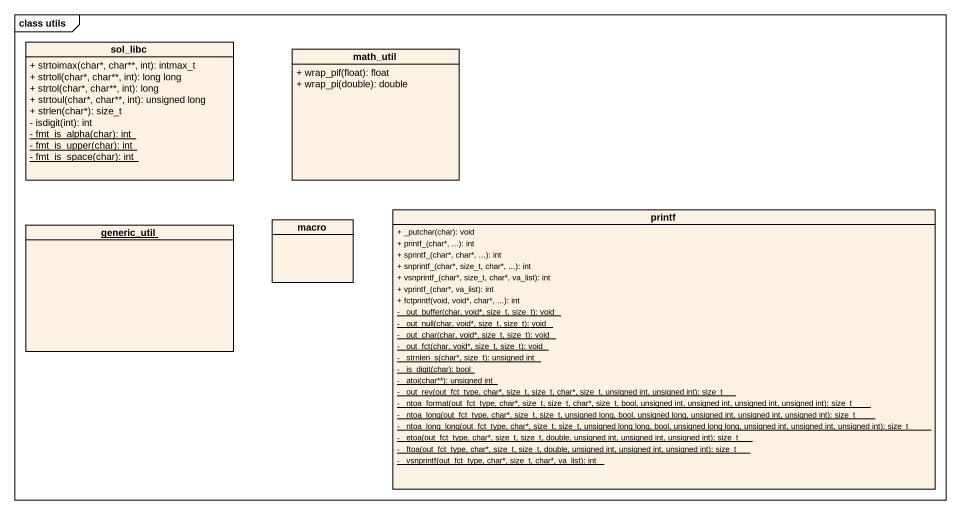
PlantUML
@startuml
mainframe class utils
hide circle
hide empty members
skinparam classAttributeIconSize 0
class sol_libc {
  + strtoimax(char*, char**, int): intmax_t
  + strtoll(char*, char**, int): long long
  + strtol(char*, char**, int): long
  + strtoul(char*, char**, int): unsigned long
  + strlen(char*): size_t
  - isdigit(int): int
  {static} - fmt_is_alpha(char): int
  {static} - fmt_is_upper(char): int
  {static} - fmt_is_space(char): int
}
class math_util {
  + wrap_pif(float): float
  + wrap_pi(double): double
}
class printf {
  + _putchar(char): void
  + printf_(char*, ...): int
  + sprintf_(char*, char*, ...): int
  + snprintf_(char*, size_t, char*, ...): int
  + vsnprintf_(char*, size_t, char*, va_list): int
  + vprintf_(char*, va_list): int
  + fctprintf(void, void*, char*, ...): int
  {static} - _out_buffer(char, void*, size_t, size_t): void
  {static} - _out_null(char, void*, size_t, size_t): void
  {static} - _out_char(char, void*, size_t, size_t): void
  {static} - _out_fct(char, void*, size_t, size_t): void
  {static} - _strnlen_s(char*, size_t): unsigned int
  {static} - _is_digit(char): bool
  {static} - _atoi(char**): unsigned int
  {static} - _out_rev(out_fct_type, char*, size_t, size_t, char*, size_t, unsigned int, unsigned int): size_t
  {static} - _ntoa_format(out_fct_type, char*, size_t, size_t, char*, size_t, bool, unsigned int, unsigned int, unsigned int, unsigned int): size_t
  {static} - _ntoa_long(out_fct_type, char*, size_t, size_t, unsigned long, bool, unsigned long, unsigned int, unsigned int, unsigned int): size_t
  {static} - _ntoa_long_long(out_fct_type, char*, size_t, size_t, unsigned long long, bool, unsigned long long, unsigned int, unsigned int, unsigned int): size_t
  {static} - _etoa(out_fct_type, char*, size_t, size_t, double, unsigned int, unsigned int, unsigned int): size_t
  {static} - _ftoa(out_fct_type, char*, size_t, size_t, double, unsigned int, unsigned int, unsigned int): size_t
  {static} - _vsnprintf(out_fct_type, char*, size_t, char*, va_list): int
}
object generic_util
class macro
@enduml
